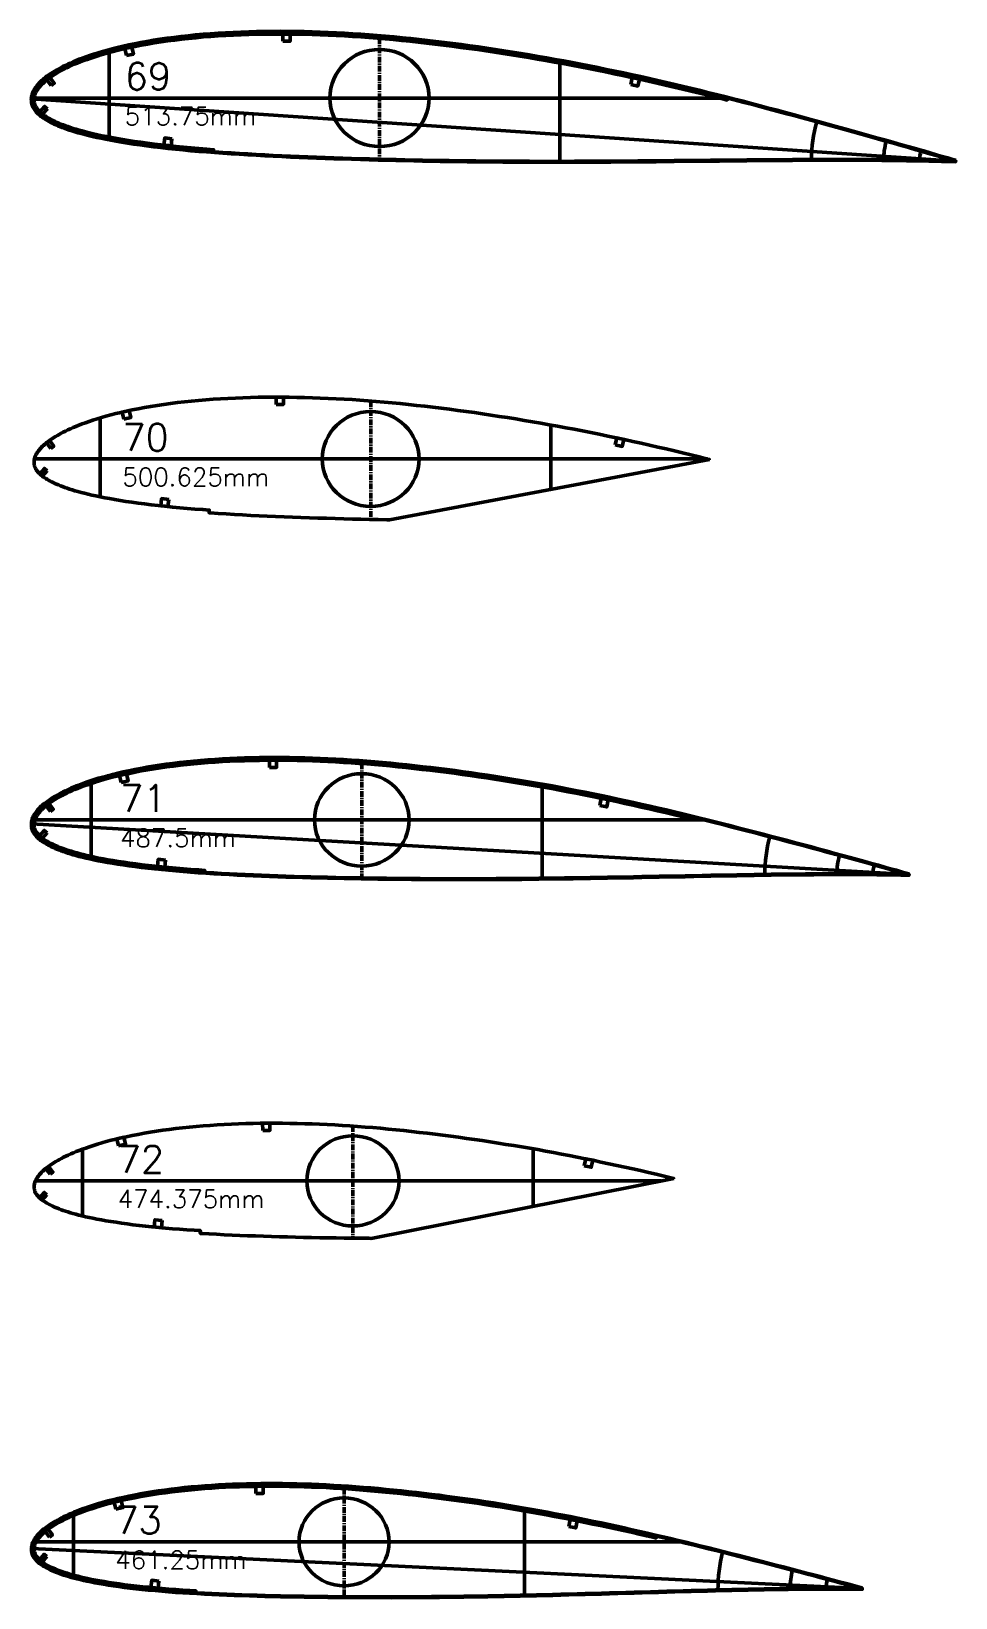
# Model space of a CAD drawing. Header units: metres. Extents: x -3 to 1074, y -15727 to -22.
# Drawn here: x 0 to 512, y -14731 to -13863 of the extents above; entities that cross this region are included whole.
import ezdxf
from ezdxf.enums import TextEntityAlignment as Align

# ---------------------------------------------------------------- set-up
doc = ezdxf.new("R2010")
doc.units = ezdxf.units.M
doc.linetypes.add('CENTER', pattern=[5.08, 3.175, -0.635, 0.635, -0.635])
for name, color, linetype, lineweight in [('FoilLayer', 7, 'Continuous', 50), ('StringerLayer', 7, 'Continuous', 50), ('SubLayer', 7, 'Continuous', 50), ('TextLayer', 7, 'Continuous', 50)]:
    doc.layers.add(name, color=color, linetype=linetype, lineweight=lineweight)
doc.styles.add('MSゴシック', font='romans')

msp = doc.modelspace()

# ---------------------------------------------------------------- linework, layer by layer
at = {"layer": 'FoilLayer'}
for points in [[(512.15, -13934.53), (510.41, -13934.03), (507.62, -13933.23), (504.6, -13932.35), (501.36, -13931.4), (497.89, -13930.41), (494.21, -13929.35), (490.34, -13928.23), (486.3, -13927.06), (482.12, -13925.87), (477.81, -13924.66), (473.4, -13923.43), (468.93, -13922.17), (464.4, -13920.89), (459.83, -13919.59), (455.23, -13918.3), (450.59, -13917.02), (445.93, -13915.75), (441.26, -13914.46), (436.59, -13913.16), (431.9, -13911.86), (427.21, -13910.58), (422.5, -13909.31), (417.79, -13908.07), (413.08, -13906.82), (408.37, -13905.55), (403.66, -13904.28), (398.95, -13903.02), (394.23, -13901.79), (389.5, -13900.6), (384.76, -13899.43), (380.03, -13898.25), (375.31, -13897.06), (370.58, -13895.87), (365.85, -13894.71), (361.11, -13893.57), (356.37, -13892.47), (351.62, -13891.39), (346.88, -13890.3), (342.14, -13889.21), (337.4, -13888.13), (332.65, -13887.09), (327.9, -13886.08), (323.15, -13885.09), (318.4, -13884.11), (313.66, -13883.13), (308.91, -13882.17), (304.16, -13881.24), (299.41, -13880.35), (294.66, -13879.48), (289.91, -13878.63), (285.16, -13877.78), (280.42, -13876.94), (275.68, -13876.13), (270.94, -13875.35), (266.2, -13874.59), (261.46, -13873.86), (256.73, -13873.13), (252.01, -13872.42), (247.28, -13871.73), (242.57, -13871.07), (237.85, -13870.44), (233.15, -13869.83), (228.45, -13869.24), (223.76, -13868.66), (219.08, -13868.11), (214.41, -13867.58), (209.77, -13867.09), (205.15, -13866.62), (200.54, -13866.18), (195.96, -13865.76), (191.39, -13865.37), (186.84, -13865.01), (182.29, -13864.69), (177.76, -13864.39), (173.24, -13864.12), (168.73, -13863.88), (164.23, -13863.66), (159.75, -13863.48), (155.27, -13863.33), (150.82, -13863.21), (146.38, -13863.13), (141.95, -13863.07), (137.54, -13863.05), (133.15, -13863.06), (128.78, -13863.1), (124.43, -13863.18), (120.1, -13863.29), (115.8, -13863.43), (111.53, -13863.62), (107.29, -13863.84), (103.07, -13864.09), (98.9, -13864.37), (94.76, -13864.7), (90.67, -13865.08), (86.63, -13865.49), (82.64, -13865.93), (78.71, -13866.38), (74.85, -13866.88), (71.06, -13867.43), (67.36, -13868.03), (63.75, -13868.66), (60.25, -13869.31), (56.84, -13869.96), (53.55, -13870.62), (50.39, -13871.31), (47.36, -13872.02), (44.46, -13872.76), (41.71, -13873.51), (39.09, -13874.26), (36.61, -13875), (34.26, -13875.73), (32.05, -13876.45), (29.95, -13877.16), (27.98, -13877.86), (26.13, -13878.56), (24.39, -13879.25), (22.76, -13879.94), (21.21, -13880.62), (19.76, -13881.29), (18.4, -13881.95), (17.11, -13882.6), (15.89, -13883.23), (14.74, -13883.85), (13.64, -13884.47), (12.61, -13885.06), (11.63, -13885.66), (10.71, -13886.25), (9.83, -13886.83), (9, -13887.41), (8.21, -13887.98), (7.47, -13888.55), (6.76, -13889.12), (6.09, -13889.69), (5.46, -13890.25), (4.86, -13890.82), (4.3, -13891.38), (3.76, -13891.94), (3.26, -13892.51), (2.8, -13893.07), (2.36, -13893.62), (1.96, -13894.18), (1.58, -13894.74), (1.22, -13895.3), (0.89, -13895.86), (0.59, -13896.42), (0.33, -13896.99), (0.12, -13897.56), (-0.05, -13898.13), (-0.18, -13898.7), (-0.3, -13899.27), (-0.4, -13899.81), (-0.46, -13900.37), (-0.44, -13900.92), (-0.42, -13901.48), (-0.39, -13902.05), (-0.32, -13902.63), (-0.22, -13903.21), (-0.06, -13903.8), (0.14, -13904.38), (0.4, -13904.96), (0.7, -13905.51), (1.04, -13906.06), (1.42, -13906.6), (1.82, -13907.13), (2.26, -13907.66), (2.74, -13908.19), (3.25, -13908.7), (3.79, -13909.21), (4.37, -13909.7), (4.98, -13910.19), (5.63, -13910.67), (6.31, -13911.15), (7.03, -13911.62), (7.79, -13912.09), (8.59, -13912.55), (9.42, -13913.02), (10.3, -13913.49), (11.23, -13913.96), (12.2, -13914.42), (13.23, -13914.89), (14.31, -13915.35), (15.45, -13915.82), (16.66, -13916.3), (17.93, -13916.78), (19.28, -13917.27), (20.7, -13917.75), (22.22, -13918.24), (23.83, -13918.73), (25.54, -13919.22), (27.35, -13919.72), (29.28, -13920.24), (31.34, -13920.76), (33.52, -13921.29), (35.85, -13921.82), (38.33, -13922.34), (40.96, -13922.87), (43.74, -13923.38), (46.69, -13923.89), (49.78, -13924.43), (53.03, -13924.97), (56.44, -13925.5), (59.99, -13926.02), (63.67, -13926.51), (67.48, -13926.98), (71.41, -13927.43), (75.44, -13927.89), (79.56, -13928.35), (83.77, -13928.78), (88.05, -13929.18), (92.4, -13929.56), (96.82, -13929.9), (101.28, -13930.24), (105.8, -13930.58), (110.36, -13930.9), (114.95, -13931.2), (119.59, -13931.47), (124.26, -13931.73), (128.95, -13931.98), (133.68, -13932.23), (138.43, -13932.48), (143.2, -13932.71), (148, -13932.91), (152.81, -13933.11), (157.65, -13933.28), (162.5, -13933.46), (167.37, -13933.63), (172.25, -13933.79), (177.15, -13933.95), (182.06, -13934.1), (186.98, -13934.23), (191.91, -13934.37), (196.84, -13934.49), (201.77, -13934.6), (206.7, -13934.71), (211.62, -13934.81), (216.53, -13934.91), (221.44, -13935.01), (226.35, -13935.09), (231.28, -13935.15), (236.21, -13935.21), (241.15, -13935.27), (246.09, -13935.33), (251.03, -13935.39), (255.99, -13935.44), (260.95, -13935.47), (265.91, -13935.48), (270.88, -13935.49), (275.86, -13935.52), (280.84, -13935.55), (285.83, -13935.58), (290.82, -13935.57), (295.82, -13935.54), (300.82, -13935.51), (305.83, -13935.5), (310.84, -13935.5), (315.85, -13935.5), (320.87, -13935.47), (325.89, -13935.41), (330.91, -13935.35), (335.94, -13935.31), (340.97, -13935.29), (346, -13935.27), (351.03, -13935.23), (356.06, -13935.15), (361.1, -13935.08), (366.14, -13935.03), (371.18, -13934.99), (376.22, -13934.96), (381.26, -13934.93), (386.3, -13934.88), (391.34, -13934.81), (396.38, -13934.75), (401.42, -13934.71), (406.46, -13934.67), (411.5, -13934.65), (416.54, -13934.62), (421.57, -13934.56), (426.6, -13934.52), (431.62, -13934.49), (436.64, -13934.47), (441.64, -13934.47), (446.63, -13934.48), (451.6, -13934.47), (456.54, -13934.48), (461.45, -13934.5), (466.31, -13934.52), (471.1, -13934.55), (475.81, -13934.61), (480.41, -13934.67), (484.88, -13934.72), (489.18, -13934.78), (493.3, -13934.85), (497.19, -13934.93), (500.84, -13935.01), (504.25, -13935.09), (507.4, -13935.17), (510.3, -13935.26), (512.1, -13935.31)], [(512.03, -13934.96), (510.29, -13934.46), (507.49, -13933.66), (504.48, -13932.78), (501.23, -13931.83), (497.76, -13930.84), (494.08, -13929.78), (490.21, -13928.66), (486.18, -13927.49), (481.99, -13926.3), (477.69, -13925.09), (473.28, -13923.87), (468.81, -13922.61), (464.28, -13921.32), (459.71, -13920.03), (455.11, -13918.73), (450.47, -13917.46), (445.81, -13916.19), (441.14, -13914.9), (436.46, -13913.6), (431.78, -13912.3), (427.09, -13911.01), (422.39, -13909.75), (417.68, -13908.51), (412.96, -13907.26), (408.25, -13905.98), (403.55, -13904.71), (398.84, -13903.45), (394.12, -13902.23), (389.39, -13901.04), (385.66, -13900.12), (385.41, -13901.14), (384.4, -13900.89), (379.67, -13899.7), (374.94, -13898.51), (370.22, -13897.33), (365.5, -13896.17), (360.77, -13895.03), (356.03, -13893.93), (351.29, -13892.85), (346.54, -13891.76), (341.81, -13890.67), (337.08, -13889.6), (332.34, -13888.56), (327.6, -13887.55), (322.85, -13886.56), (318.1, -13885.58), (313.36, -13884.6), (308.62, -13883.64), (303.88, -13882.72), (299.14, -13881.82), (294.39, -13880.96), (289.65, -13880.1), (284.9, -13879.25), (280.17, -13878.42), (275.44, -13877.61), (270.7, -13876.83), (265.97, -13876.08), (261.24, -13875.34), (256.51, -13874.61), (251.79, -13873.9), (247.08, -13873.21), (242.37, -13872.56), (237.66, -13871.93), (232.96, -13871.32), (228.27, -13870.73), (223.58, -13870.15), (218.91, -13869.6), (214.25, -13869.07), (209.62, -13868.58), (205, -13868.11), (200.41, -13867.67), (195.83, -13867.26), (191.27, -13866.87), (186.73, -13866.51), (182.19, -13866.19), (177.67, -13865.89), (173.15, -13865.62), (168.65, -13865.38), (164.17, -13865.16), (159.69, -13864.98), (155.24, -13864.83), (150.79, -13864.71), (146.36, -13864.63), (141.94, -13864.57), (137.55, -13864.55), (133.16, -13864.56), (128.81, -13864.6), (124.47, -13864.68), (120.16, -13864.78), (115.87, -13864.93), (111.61, -13865.12), (107.37, -13865.34), (103.17, -13865.58), (99.02, -13865.86), (94.9, -13866.19), (90.82, -13866.57), (86.79, -13866.99), (82.81, -13867.42), (78.9, -13867.87), (75.06, -13868.36), (71.3, -13868.91), (67.62, -13869.5), (64.03, -13870.13), (60.53, -13870.78), (57.14, -13871.43), (53.87, -13872.09), (50.73, -13872.77), (47.73, -13873.47), (44.86, -13874.2), (42.12, -13874.95), (39.52, -13875.69), (37.06, -13876.43), (34.73, -13877.16), (32.53, -13877.88), (30.46, -13878.58), (28.51, -13879.26), (26.69, -13879.95), (24.97, -13880.63), (23.36, -13881.31), (21.84, -13881.98), (20.42, -13882.64), (19.07, -13883.29), (17.8, -13883.93), (16.6, -13884.55), (15.47, -13885.16), (14.4, -13885.76), (13.39, -13886.35), (12.44, -13886.93), (11.54, -13887.5), (10.68, -13888.07), (9.88, -13888.62), (9.12, -13889.18), (8.41, -13889.72), (7.73, -13890.27), (7.09, -13890.81), (6.49, -13891.34), (5.92, -13891.88), (5.38, -13892.41), (4.89, -13892.94), (4.42, -13893.47), (3.98, -13893.99), (3.58, -13894.51), (3.2, -13895.03), (2.84, -13895.55), (2.51, -13896.06), (2.21, -13896.57), (1.95, -13897.04), (1.74, -13897.5), (1.56, -13897.98), (1.41, -13898.48), (1.29, -13899), (1.17, -13899.54), (1.09, -13899.97), (1.03, -13900.47), (1.06, -13900.87), (1.07, -13901.38), (1.1, -13901.88), (1.15, -13902.36), (1.24, -13902.83), (1.35, -13903.3), (1.52, -13903.77), (1.72, -13904.24), (1.98, -13904.72), (2.27, -13905.2), (2.61, -13905.69), (2.98, -13906.18), (3.37, -13906.66), (3.8, -13907.13), (4.27, -13907.6), (4.77, -13908.07), (5.3, -13908.53), (5.87, -13908.99), (6.49, -13909.44), (7.14, -13909.89), (7.82, -13910.34), (8.55, -13910.79), (9.32, -13911.25), (10.13, -13911.7), (10.98, -13912.15), (11.87, -13912.6), (12.82, -13913.06), (13.82, -13913.51), (14.88, -13913.97), (16, -13914.43), (17.19, -13914.9), (18.44, -13915.37), (19.76, -13915.85), (21.16, -13916.33), (22.65, -13916.81), (24.24, -13917.29), (25.93, -13917.77), (27.74, -13918.27), (29.65, -13918.79), (31.69, -13919.3), (33.86, -13919.82), (36.17, -13920.35), (38.62, -13920.87), (41.23, -13921.39), (44, -13921.9), (46.94, -13922.41), (50.03, -13922.95), (53.27, -13923.49), (56.65, -13924.02), (60.18, -13924.53), (63.85, -13925.02), (67.65, -13925.49), (71.58, -13925.94), (75.6, -13926.4), (79.71, -13926.86), (83.91, -13927.29), (88.18, -13927.69), (92.52, -13928.06), (96.93, -13928.41), (100.62, -13928.68), (100.55, -13929.73), (101.32, -13929.79), (105.83, -13930.13), (110.39, -13930.45), (114.98, -13930.75), (119.61, -13931.02), (124.28, -13931.28), (128.98, -13931.53), (133.7, -13931.78), (138.45, -13932.03), (143.22, -13932.26), (148.01, -13932.46), (152.83, -13932.66), (157.66, -13932.84), (162.52, -13933.01), (167.39, -13933.18), (172.27, -13933.34), (177.17, -13933.5), (182.07, -13933.65), (186.99, -13933.78), (191.92, -13933.92), (196.85, -13934.04), (201.78, -13934.15), (206.71, -13934.26), (211.63, -13934.36), (216.54, -13934.46), (221.45, -13934.56), (226.36, -13934.64), (231.28, -13934.7), (236.21, -13934.76), (241.15, -13934.82), (246.09, -13934.88), (251.04, -13934.94), (255.99, -13934.99), (260.95, -13935.02), (265.91, -13935.03), (270.89, -13935.04), (275.86, -13935.07), (280.85, -13935.1), (285.83, -13935.13), (290.82, -13935.12), (295.82, -13935.09), (300.82, -13935.06), (305.83, -13935.05), (310.84, -13935.05), (315.85, -13935.05), (320.86, -13935.02), (325.88, -13934.96), (330.91, -13934.9), (335.94, -13934.86), (340.96, -13934.84), (345.99, -13934.82), (351.02, -13934.78), (356.06, -13934.7), (361.1, -13934.63), (366.13, -13934.58), (371.17, -13934.54), (376.21, -13934.51), (381.25, -13934.48), (386.29, -13934.43), (391.33, -13934.36), (396.38, -13934.3), (401.42, -13934.26), (406.46, -13934.22), (411.5, -13934.2), (416.53, -13934.17), (421.57, -13934.11), (426.6, -13934.07), (431.62, -13934.04), (436.64, -13934.02), (441.64, -13934.02), (446.63, -13934.03), (451.6, -13934.02), (456.54, -13934.03), (461.45, -13934.05), (466.31, -13934.07), (471.1, -13934.1), (475.81, -13934.16), (480.42, -13934.22), (484.89, -13934.27), (489.19, -13934.33), (493.31, -13934.4), (497.2, -13934.48), (500.85, -13934.56), (504.26, -13934.64), (507.41, -13934.72), (510.31, -13934.81), (512.11, -13934.86)], [(375.56, -14100.25), (375.56, -14100.25), (374.57, -14100.02), (369.96, -14098.88), (365.35, -14097.75), (360.74, -14096.62), (356.13, -14095.5), (351.52, -14094.42), (346.9, -14093.37), (342.27, -14092.33), (337.64, -14091.29), (333.02, -14090.26), (328.41, -14089.24), (323.79, -14088.24), (319.16, -14087.28), (314.53, -14086.34), (309.9, -14085.4), (305.27, -14084.48), (300.65, -14083.56), (296.03, -14082.68), (291.41, -14081.83), (286.78, -14081.01), (282.15, -14080.2), (277.52, -14079.39), (272.9, -14078.6), (268.29, -14077.84), (263.67, -14077.1), (259.06, -14076.39), (254.44, -14075.69), (249.83, -14075.01), (245.23, -14074.34), (240.63, -14073.69), (236.04, -14073.07), (231.45, -14072.47), (226.87, -14071.9), (222.29, -14071.35), (217.73, -14070.81), (213.17, -14070.29), (208.63, -14069.8), (204.11, -14069.34), (199.61, -14068.91), (195.14, -14068.5), (190.68, -14068.12), (186.23, -14067.76), (181.8, -14067.43), (177.38, -14067.14), (172.97, -14066.87), (168.57, -14066.63), (164.18, -14066.41), (159.81, -14066.22), (155.45, -14066.06), (151.11, -14065.94), (146.77, -14065.85), (142.45, -14065.78), (138.15, -14065.75), (133.87, -14065.75), (129.6, -14065.78), (125.35, -14065.84), (121.13, -14065.94), (116.92, -14066.06), (112.75, -14066.22), (108.6, -14066.43), (104.47, -14066.66), (100.38, -14066.91), (96.33, -14067.21), (92.32, -14067.55), (88.35, -14067.93), (84.43, -14068.36), (80.55, -14068.8), (76.74, -14069.25), (73, -14069.75), (69.34, -14070.3), (65.76, -14070.9), (62.26, -14071.53), (58.86, -14072.18), (55.56, -14072.83), (52.38, -14073.48), (49.32, -14074.16), (46.4, -14074.86), (43.6, -14075.58), (40.94, -14076.32), (38.41, -14077.06), (36.01, -14077.79), (33.75, -14078.51), (31.61, -14079.22), (29.59, -14079.91), (27.7, -14080.59), (25.93, -14081.26), (24.26, -14081.94), (22.69, -14082.61), (21.22, -14083.26), (19.83, -14083.91), (18.53, -14084.55), (17.29, -14085.18), (16.13, -14085.79), (15.03, -14086.39), (13.98, -14086.98), (13.01, -14087.56), (12.08, -14088.13), (11.21, -14088.68), (10.38, -14089.24), (9.6, -14089.79), (8.86, -14090.33), (8.17, -14090.86), (7.51, -14091.4), (6.89, -14091.93), (6.31, -14092.45), (5.76, -14092.98), (5.24, -14093.5), (4.76, -14094.01), (4.31, -14094.53), (3.88, -14095.04), (3.49, -14095.54), (3.12, -14096.05), (2.78, -14096.56), (2.46, -14097.06), (2.18, -14097.55), (1.93, -14098.02), (1.72, -14098.46), (1.55, -14098.93), (1.41, -14099.42), (1.29, -14099.92), (1.18, -14100.45), (1.1, -14100.86), (1.05, -14101.35), (1.07, -14101.73), (1.09, -14102.23), (1.12, -14102.71), (1.18, -14103.18), (1.26, -14103.63), (1.37, -14104.09), (1.53, -14104.55), (1.73, -14105), (1.98, -14105.46), (2.27, -14105.93), (2.6, -14106.4), (2.96, -14106.87), (3.35, -14107.33), (3.77, -14107.79), (4.22, -14108.25), (4.71, -14108.7), (5.23, -14109.15), (5.79, -14109.59), (6.39, -14110.03), (7.02, -14110.47), (7.69, -14110.9), (8.4, -14111.34), (9.15, -14111.77), (9.94, -14112.21), (10.77, -14112.65), (11.65, -14113.08), (12.57, -14113.52), (13.55, -14113.96), (14.58, -14114.4), (15.68, -14114.84), (16.83, -14115.29), (18.05, -14115.75), (19.34, -14116.2), (20.71, -14116.66), (22.16, -14117.13), (23.71, -14117.59), (25.37, -14118.05), (27.13, -14118.53), (28.99, -14119.02), (30.98, -14119.52), (33.09, -14120.01), (35.35, -14120.51), (37.74, -14121.01), (40.28, -14121.51), (42.98, -14121.99), (45.85, -14122.48), (48.87, -14122.98), (52.02, -14123.5), (55.32, -14124), (58.77, -14124.48), (62.34, -14124.94), (66.05, -14125.38), (69.88, -14125.8), (73.8, -14126.23), (77.81, -14126.66), (81.89, -14127.06), (86.06, -14127.43), (90.29, -14127.77), (94.59, -14128.08), (98.19, -14128.34), (98.08, -14129.83), (98.84, -14129.89), (103.24, -14130.2), (107.68, -14130.49), (112.16, -14130.76), (116.68, -14131.01), (121.23, -14131.23), (125.81, -14131.46), (130.41, -14131.68), (135.04, -14131.9), (139.69, -14132.1), (144.37, -14132.28), (149.06, -14132.44), (153.78, -14132.6), (158.51, -14132.74), (163.25, -14132.89), (168.01, -14133.02), (172.78, -14133.15), (177.57, -14133.27), (182.36, -14133.39), (187.17, -14133.49), (191.97, -14133.59), (196.78, -14133.67), (198.16, -14133.7), (375.56, -14100.25)], [(486.28, -14329.88), (484.62, -14329.43), (481.97, -14328.69), (479.1, -14327.88), (476.01, -14327.02), (472.71, -14326.1), (469.21, -14325.14), (465.53, -14324.11), (461.68, -14323.03), (457.7, -14321.94), (453.6, -14320.83), (449.41, -14319.71), (445.16, -14318.55), (440.85, -14317.37), (436.5, -14316.19), (432.12, -14315), (427.71, -14313.83), (423.27, -14312.67), (418.83, -14311.48), (414.39, -14310.29), (409.93, -14309.1), (405.46, -14307.92), (400.99, -14306.77), (396.51, -14305.63), (392.02, -14304.49), (387.55, -14303.32), (383.07, -14302.16), (378.58, -14301.01), (374.09, -14299.89), (369.6, -14298.8), (365.09, -14297.73), (360.59, -14296.65), (356.1, -14295.56), (351.6, -14294.48), (347.1, -14293.42), (342.59, -14292.38), (338.08, -14291.38), (333.57, -14290.4), (329.06, -14289.4), (324.55, -14288.41), (320.05, -14287.44), (315.53, -14286.49), (311.02, -14285.58), (306.5, -14284.68), (301.99, -14283.79), (297.47, -14282.91), (292.96, -14282.04), (288.45, -14281.2), (283.93, -14280.39), (279.41, -14279.61), (274.9, -14278.84), (270.39, -14278.08), (265.88, -14277.33), (261.38, -14276.6), (256.87, -14275.9), (252.37, -14275.23), (247.87, -14274.57), (243.37, -14273.93), (238.88, -14273.3), (234.39, -14272.68), (229.91, -14272.1), (225.43, -14271.54), (220.96, -14271.01), (216.5, -14270.49), (212.04, -14269.98), (207.59, -14269.5), (203.16, -14269.04), (198.75, -14268.62), (194.36, -14268.21), (189.99, -14267.84), (185.64, -14267.48), (181.3, -14267.15), (176.97, -14266.85), (172.66, -14266.59), (168.36, -14266.35), (164.06, -14266.13), (159.78, -14265.94), (155.51, -14265.78), (151.26, -14265.64), (147.01, -14265.54), (142.78, -14265.47), (138.57, -14265.43), (134.37, -14265.42), (130.18, -14265.44), (126.02, -14265.49), (121.87, -14265.56), (117.74, -14265.68), (113.64, -14265.82), (109.56, -14265.99), (105.51, -14266.21), (101.48, -14266.46), (97.49, -14266.73), (93.53, -14267.04), (89.61, -14267.39), (85.73, -14267.78), (81.9, -14268.21), (78.11, -14268.66), (74.39, -14269.12), (70.73, -14269.63), (67.14, -14270.19), (63.64, -14270.79), (60.22, -14271.42), (56.9, -14272.07), (53.67, -14272.72), (50.56, -14273.38), (47.56, -14274.06), (44.69, -14274.76), (41.95, -14275.48), (39.35, -14276.22), (36.87, -14276.95), (34.52, -14277.68), (32.3, -14278.4), (30.2, -14279.11), (28.23, -14279.79), (26.36, -14280.47), (24.61, -14281.15), (22.97, -14281.83), (21.42, -14282.49), (19.96, -14283.15), (18.59, -14283.8), (17.3, -14284.44), (16.08, -14285.07), (14.93, -14285.68), (13.85, -14286.28), (12.81, -14286.87), (11.84, -14287.45), (10.92, -14288.02), (10.04, -14288.59), (9.22, -14289.15), (8.43, -14289.71), (7.69, -14290.26), (6.99, -14290.8), (6.32, -14291.35), (5.69, -14291.9), (5.1, -14292.44), (4.54, -14292.98), (4.01, -14293.52), (3.51, -14294.06), (3.04, -14294.59), (2.6, -14295.13), (2.19, -14295.66), (1.81, -14296.2), (1.46, -14296.73), (1.12, -14297.26), (0.81, -14297.8), (0.53, -14298.33), (0.29, -14298.87), (0.1, -14299.42), (-0.05, -14299.96), (-0.18, -14300.5), (-0.29, -14301.05), (-0.37, -14301.56), (-0.43, -14302.09), (-0.4, -14302.61), (-0.38, -14303.14), (-0.34, -14303.68), (-0.27, -14304.23), (-0.17, -14304.78), (-0.02, -14305.34), (0.18, -14305.89), (0.43, -14306.44), (0.72, -14306.96), (1.05, -14307.48), (1.41, -14307.98), (1.8, -14308.49), (2.22, -14308.99), (2.68, -14309.48), (3.17, -14309.96), (3.69, -14310.44), (4.24, -14310.9), (4.83, -14311.36), (5.45, -14311.81), (6.1, -14312.26), (6.79, -14312.7), (7.51, -14313.13), (8.27, -14313.57), (9.07, -14314.01), (9.91, -14314.44), (10.79, -14314.88), (11.72, -14315.31), (12.69, -14315.74), (13.73, -14316.18), (14.81, -14316.61), (15.96, -14317.05), (17.17, -14317.5), (18.45, -14317.94), (19.81, -14318.39), (21.25, -14318.84), (22.78, -14319.29), (24.41, -14319.74), (26.14, -14320.2), (27.98, -14320.68), (29.93, -14321.15), (32.01, -14321.63), (34.22, -14322.11), (36.58, -14322.59), (39.08, -14323.06), (41.72, -14323.53), (44.52, -14323.99), (47.47, -14324.46), (50.56, -14324.95), (53.79, -14325.43), (57.16, -14325.88), (60.66, -14326.31), (64.28, -14326.73), (68.01, -14327.12), (71.84, -14327.52), (75.75, -14327.92), (79.75, -14328.29), (83.82, -14328.63), (87.95, -14328.95), (92.14, -14329.24), (96.39, -14329.51), (100.67, -14329.8), (105, -14330.06), (109.36, -14330.31), (113.77, -14330.52), (118.2, -14330.72), (122.66, -14330.92), (127.14, -14331.12), (131.65, -14331.31), (136.18, -14331.48), (140.73, -14331.63), (145.3, -14331.77), (149.89, -14331.9), (154.5, -14332.02), (159.12, -14332.14), (163.76, -14332.25), (168.41, -14332.35), (173.07, -14332.45), (177.74, -14332.53), (182.41, -14332.61), (187.09, -14332.69), (191.78, -14332.75), (196.45, -14332.81), (201.12, -14332.86), (205.78, -14332.91), (210.44, -14332.96), (215.1, -14332.99), (219.78, -14333.01), (224.46, -14333.02), (229.14, -14333.03), (233.83, -14333.04), (238.52, -14333.06), (243.22, -14333.06), (247.93, -14333.04), (252.64, -14333), (257.36, -14332.97), (262.08, -14332.95), (266.81, -14332.94), (271.54, -14332.92), (276.28, -14332.87), (281.02, -14332.79), (285.77, -14332.72), (290.52, -14332.66), (295.27, -14332.62), (300.03, -14332.57), (304.79, -14332.5), (309.55, -14332.4), (314.32, -14332.3), (319.08, -14332.22), (323.86, -14332.15), (328.63, -14332.08), (333.4, -14332), (338.18, -14331.88), (342.96, -14331.77), (347.74, -14331.68), (352.52, -14331.59), (357.3, -14331.52), (362.08, -14331.45), (366.87, -14331.35), (371.65, -14331.24), (376.43, -14331.14), (381.21, -14331.05), (386, -14330.97), (390.78, -14330.91), (395.56, -14330.83), (400.33, -14330.73), (405.1, -14330.64), (409.87, -14330.57), (414.63, -14330.51), (419.37, -14330.47), (424.11, -14330.43), (428.82, -14330.38), (433.51, -14330.34), (438.17, -14330.31), (442.78, -14330.29), (447.33, -14330.28), (451.8, -14330.29), (456.16, -14330.3), (460.4, -14330.32), (464.49, -14330.33), (468.39, -14330.36), (472.09, -14330.41), (475.55, -14330.45), (478.78, -14330.49), (481.77, -14330.54), (484.53, -14330.59), (486.24, -14330.63)], [(486.16, -14330.32), (484.5, -14329.86), (481.85, -14329.12), (478.98, -14328.32), (475.89, -14327.45), (472.59, -14326.54), (469.09, -14325.57), (465.4, -14324.54), (461.56, -14323.47), (457.58, -14322.37), (453.49, -14321.26), (449.3, -14320.14), (445.04, -14318.99), (440.73, -14317.81), (436.38, -14316.62), (432, -14315.43), (427.59, -14314.26), (423.16, -14313.1), (418.72, -14311.92), (414.27, -14310.73), (409.81, -14309.54), (405.35, -14308.36), (400.88, -14307.2), (396.4, -14306.07), (391.91, -14304.92), (387.43, -14303.76), (382.95, -14302.59), (378.47, -14301.44), (373.99, -14300.32), (369.49, -14299.24), (365.95, -14298.4), (365.7, -14299.42), (364.74, -14299.19), (360.24, -14298.11), (355.75, -14297.02), (351.25, -14295.94), (346.76, -14294.88), (342.27, -14293.85), (337.76, -14292.85), (333.25, -14291.86), (328.74, -14290.87), (324.24, -14289.88), (319.74, -14288.91), (315.24, -14287.96), (310.73, -14287.05), (306.21, -14286.15), (301.7, -14285.26), (297.19, -14284.38), (292.69, -14283.51), (288.18, -14282.67), (283.67, -14281.87), (279.16, -14281.09), (274.65, -14280.32), (270.14, -14279.56), (265.64, -14278.81), (261.15, -14278.08), (256.65, -14277.39), (252.15, -14276.71), (247.65, -14276.06), (243.16, -14275.41), (238.68, -14274.78), (234.2, -14274.17), (229.72, -14273.59), (225.25, -14273.03), (220.79, -14272.5), (216.33, -14271.98), (211.88, -14271.47), (207.44, -14270.99), (203.02, -14270.54), (198.62, -14270.11), (194.23, -14269.71), (189.87, -14269.33), (185.53, -14268.98), (181.2, -14268.65), (176.88, -14268.35), (172.58, -14268.09), (168.28, -14267.85), (164, -14267.63), (159.72, -14267.44), (155.46, -14267.28), (151.22, -14267.14), (146.99, -14267.04), (142.77, -14266.97), (138.56, -14266.93), (134.37, -14266.92), (130.2, -14266.94), (126.04, -14266.99), (121.91, -14267.06), (117.79, -14267.18), (113.71, -14267.32), (109.64, -14267.49), (105.6, -14267.71), (101.58, -14267.96), (97.6, -14268.23), (93.66, -14268.53), (89.76, -14268.88), (85.89, -14269.27), (82.07, -14269.7), (78.3, -14270.15), (74.59, -14270.61), (70.96, -14271.12), (67.4, -14271.67), (63.91, -14272.27), (60.51, -14272.89), (57.19, -14273.54), (53.98, -14274.19), (50.89, -14274.84), (47.92, -14275.51), (45.08, -14276.21), (42.36, -14276.93), (39.77, -14277.66), (37.31, -14278.39), (34.98, -14279.11), (32.78, -14279.82), (30.7, -14280.52), (28.74, -14281.2), (26.9, -14281.87), (25.18, -14282.54), (23.56, -14283.2), (22.04, -14283.86), (20.6, -14284.51), (19.26, -14285.15), (17.99, -14285.77), (16.79, -14286.39), (15.66, -14286.99), (14.59, -14287.58), (13.58, -14288.16), (12.63, -14288.72), (11.73, -14289.28), (10.89, -14289.83), (10.08, -14290.38), (9.33, -14290.91), (8.61, -14291.44), (7.95, -14291.96), (7.3, -14292.49), (6.7, -14293.01), (6.14, -14293.52), (5.61, -14294.03), (5.11, -14294.54), (4.64, -14295.04), (4.2, -14295.54), (3.79, -14296.04), (3.41, -14296.54), (3.06, -14297.03), (2.73, -14297.52), (2.42, -14298.02), (2.14, -14298.49), (1.9, -14298.94), (1.71, -14299.37), (1.54, -14299.82), (1.41, -14300.3), (1.29, -14300.79), (1.19, -14301.3), (1.12, -14301.7), (1.07, -14302.18), (1.09, -14302.54), (1.12, -14303.03), (1.15, -14303.5), (1.2, -14303.95), (1.28, -14304.39), (1.39, -14304.83), (1.55, -14305.27), (1.74, -14305.71), (1.99, -14306.16), (2.28, -14306.61), (2.6, -14307.07), (2.95, -14307.52), (3.32, -14307.97), (3.73, -14308.41), (4.18, -14308.85), (4.66, -14309.29), (5.16, -14309.72), (5.71, -14310.15), (6.29, -14310.57), (6.91, -14310.99), (7.56, -14311.41), (8.26, -14311.83), (8.99, -14312.25), (9.76, -14312.68), (10.57, -14313.1), (11.42, -14313.52), (12.32, -14313.94), (13.28, -14314.36), (14.28, -14314.78), (15.35, -14315.21), (16.48, -14315.64), (17.67, -14316.08), (18.93, -14316.52), (20.26, -14316.96), (21.68, -14317.4), (23.18, -14317.85), (24.8, -14318.29), (26.51, -14318.75), (28.33, -14319.22), (30.27, -14319.69), (32.33, -14320.16), (34.52, -14320.64), (36.86, -14321.12), (39.33, -14321.59), (41.97, -14322.05), (44.76, -14322.51), (47.7, -14322.98), (50.77, -14323.47), (53.99, -14323.94), (57.34, -14324.39), (60.83, -14324.82), (64.44, -14325.23), (68.17, -14325.63), (71.99, -14326.03), (75.89, -14326.42), (79.88, -14326.8), (83.93, -14327.14), (88.05, -14327.45), (92.24, -14327.74), (95.75, -14327.97), (95.68, -14329.02), (96.41, -14329.06), (100.7, -14329.35), (105.02, -14329.62), (109.39, -14329.86), (113.79, -14330.07), (118.22, -14330.27), (122.68, -14330.47), (127.16, -14330.67), (131.67, -14330.86), (136.2, -14331.03), (140.75, -14331.18), (145.32, -14331.32), (149.91, -14331.45), (154.51, -14331.57), (159.13, -14331.69), (163.77, -14331.8), (168.42, -14331.9), (173.08, -14332), (177.74, -14332.08), (182.42, -14332.16), (187.1, -14332.24), (191.78, -14332.3), (196.46, -14332.36), (201.12, -14332.41), (205.78, -14332.46), (210.44, -14332.51), (215.11, -14332.54), (219.78, -14332.56), (224.46, -14332.57), (229.14, -14332.58), (233.83, -14332.59), (238.52, -14332.61), (243.22, -14332.61), (247.93, -14332.59), (252.64, -14332.55), (257.36, -14332.52), (262.08, -14332.5), (266.81, -14332.49), (271.54, -14332.47), (276.27, -14332.42), (281.01, -14332.34), (285.76, -14332.27), (290.51, -14332.21), (295.27, -14332.17), (300.02, -14332.12), (304.78, -14332.05), (309.54, -14331.95), (314.31, -14331.85), (319.08, -14331.77), (323.85, -14331.7), (328.62, -14331.63), (333.39, -14331.55), (338.17, -14331.43), (342.95, -14331.32), (347.73, -14331.23), (352.51, -14331.14), (357.29, -14331.07), (362.07, -14331), (366.86, -14330.9), (371.64, -14330.79), (376.42, -14330.69), (381.21, -14330.6), (385.99, -14330.52), (390.77, -14330.46), (395.55, -14330.38), (400.32, -14330.28), (405.1, -14330.19), (409.86, -14330.12), (414.62, -14330.06), (419.37, -14330.02), (424.1, -14329.98), (428.82, -14329.93), (433.51, -14329.89), (438.17, -14329.86), (442.78, -14329.84), (447.33, -14329.83), (451.8, -14329.84), (456.17, -14329.85), (460.41, -14329.87), (464.49, -14329.88), (468.4, -14329.91), (472.09, -14329.96), (475.56, -14330), (478.79, -14330.04), (481.78, -14330.09), (484.54, -14330.14), (486.25, -14330.18)], [(355.84, -14498.63), (355.84, -14498.63), (354.91, -14498.41), (350.52, -14497.38), (346.14, -14496.34), (341.77, -14495.31), (337.39, -14494.3), (333.02, -14493.32), (328.63, -14492.36), (324.23, -14491.42), (319.84, -14490.48), (315.45, -14489.54), (311.07, -14488.61), (306.68, -14487.71), (302.29, -14486.85), (297.89, -14485.99), (293.5, -14485.15), (289.11, -14484.31), (284.72, -14483.49), (280.34, -14482.69), (275.95, -14481.93), (271.55, -14481.19), (267.16, -14480.47), (262.77, -14479.75), (258.39, -14479.04), (254.01, -14478.35), (249.63, -14477.69), (245.25, -14477.06), (240.87, -14476.44), (236.49, -14475.84), (232.13, -14475.24), (227.77, -14474.67), (223.41, -14474.12), (219.06, -14473.6), (214.71, -14473.1), (210.37, -14472.62), (206.04, -14472.15), (201.72, -14471.7), (197.41, -14471.28), (193.13, -14470.88), (188.86, -14470.51), (184.61, -14470.16), (180.39, -14469.84), (176.17, -14469.54), (171.97, -14469.27), (167.78, -14469.03), (163.6, -14468.82), (159.43, -14468.63), (155.27, -14468.46), (151.13, -14468.32), (147, -14468.21), (142.88, -14468.13), (138.77, -14468.08), (134.68, -14468.06), (130.6, -14468.07), (126.54, -14468.11), (122.5, -14468.18), (118.48, -14468.27), (114.47, -14468.4), (110.5, -14468.55), (106.54, -14468.75), (102.61, -14468.98), (98.7, -14469.23), (94.83, -14469.51), (91, -14469.83), (87.2, -14470.19), (83.45, -14470.59), (79.73, -14471.02), (76.06, -14471.48), (72.46, -14471.94), (68.92, -14472.45), (65.46, -14473), (62.07, -14473.6), (58.76, -14474.23), (55.54, -14474.87), (52.42, -14475.52), (49.42, -14476.16), (46.53, -14476.83), (43.76, -14477.53), (41.13, -14478.24), (38.61, -14478.96), (36.22, -14479.68), (33.96, -14480.39), (31.82, -14481.1), (29.8, -14481.79), (27.89, -14482.46), (26.11, -14483.12), (24.44, -14483.77), (22.87, -14484.43), (21.39, -14485.08), (20, -14485.71), (18.69, -14486.34), (17.46, -14486.95), (16.3, -14487.56), (15.2, -14488.15), (14.16, -14488.73), (13.18, -14489.3), (12.26, -14489.85), (11.39, -14490.39), (10.57, -14490.93), (9.79, -14491.47), (9.06, -14491.99), (8.37, -14492.51), (7.72, -14493.01), (7.1, -14493.53), (6.52, -14494.04), (5.97, -14494.54), (5.46, -14495.04), (4.97, -14495.53), (4.52, -14496.02), (4.1, -14496.51), (3.71, -14497), (3.34, -14497.48), (3, -14497.96), (2.68, -14498.44), (2.38, -14498.92), (2.12, -14499.39), (1.89, -14499.82), (1.7, -14500.24), (1.54, -14500.68), (1.41, -14501.14), (1.3, -14501.62), (1.21, -14502.11), (1.14, -14502.5), (1.09, -14502.96), (1.12, -14503.31), (1.14, -14503.79), (1.17, -14504.24), (1.23, -14504.67), (1.31, -14505.1), (1.42, -14505.52), (1.57, -14505.95), (1.76, -14506.37), (2, -14506.8), (2.28, -14507.24), (2.6, -14507.68), (2.94, -14508.12), (3.3, -14508.55), (3.7, -14508.98), (4.14, -14509.41), (4.6, -14509.83), (5.09, -14510.25), (5.63, -14510.66), (6.19, -14511.07), (6.8, -14511.48), (7.44, -14511.88), (8.11, -14512.29), (8.83, -14512.69), (9.58, -14513.1), (10.36, -14513.5), (11.19, -14513.91), (12.07, -14514.31), (13, -14514.72), (13.99, -14515.13), (15.02, -14515.54), (16.12, -14515.95), (17.28, -14516.37), (18.51, -14516.79), (19.81, -14517.22), (21.19, -14517.64), (22.65, -14518.06), (24.23, -14518.49), (25.9, -14518.93), (27.67, -14519.38), (29.55, -14519.83), (31.56, -14520.28), (33.7, -14520.73), (35.97, -14521.18), (38.38, -14521.63), (40.95, -14522.06), (43.67, -14522.5), (46.53, -14522.95), (49.52, -14523.4), (52.65, -14523.85), (55.92, -14524.27), (59.31, -14524.68), (62.83, -14525.06), (66.46, -14525.42), (70.18, -14525.8), (73.98, -14526.17), (77.85, -14526.51), (81.8, -14526.82), (85.81, -14527.11), (89.89, -14527.37), (93.3, -14527.58), (93.21, -14529.07), (93.93, -14529.12), (98.1, -14529.37), (102.31, -14529.61), (106.56, -14529.83), (110.84, -14530.02), (115.16, -14530.19), (119.5, -14530.36), (123.86, -14530.53), (128.25, -14530.7), (132.66, -14530.85), (137.09, -14530.97), (141.54, -14531.09), (146.01, -14531.19), (150.49, -14531.29), (154.99, -14531.38), (159.5, -14531.47), (164.02, -14531.55), (168.56, -14531.62), (173.1, -14531.68), (177.65, -14531.74), (182.21, -14531.79), (186.76, -14531.83), (188.08, -14531.84), (355.84, -14498.63)], [(460.35, -14725.55), (458.78, -14725.13), (456.26, -14724.46), (453.54, -14723.72), (450.61, -14722.93), (447.48, -14722.09), (444.16, -14721.21), (440.66, -14720.27), (437.02, -14719.29), (433.24, -14718.29), (429.36, -14717.27), (425.38, -14716.25), (421.34, -14715.2), (417.26, -14714.12), (413.13, -14713.04), (408.98, -14711.95), (404.79, -14710.88), (400.59, -14709.83), (396.37, -14708.75), (392.16, -14707.66), (387.93, -14706.57), (383.69, -14705.5), (379.45, -14704.44), (375.2, -14703.41), (370.95, -14702.37), (366.7, -14701.3), (362.45, -14700.24), (358.2, -14699.2), (353.94, -14698.17), (349.68, -14697.19), (345.41, -14696.22), (341.14, -14695.24), (336.87, -14694.25), (332.61, -14693.26), (328.34, -14692.3), (324.07, -14691.36), (319.8, -14690.45), (315.52, -14689.56), (311.24, -14688.66), (306.97, -14687.76), (302.69, -14686.88), (298.42, -14686.03), (294.14, -14685.2), (289.85, -14684.39), (285.57, -14683.59), (281.3, -14682.8), (277.02, -14682.02), (272.74, -14681.26), (268.46, -14680.54), (264.18, -14679.84), (259.9, -14679.16), (255.63, -14678.47), (251.36, -14677.8), (247.09, -14677.16), (242.82, -14676.54), (238.55, -14675.94), (234.29, -14675.36), (230.03, -14674.79), (225.77, -14674.23), (221.52, -14673.69), (217.28, -14673.18), (213.04, -14672.69), (208.8, -14672.23), (204.57, -14671.78), (200.35, -14671.34), (196.14, -14670.92), (191.94, -14670.53), (187.77, -14670.16), (183.61, -14669.82), (179.47, -14669.5), (175.35, -14669.21), (171.24, -14668.94), (167.15, -14668.69), (163.06, -14668.48), (158.99, -14668.29), (154.92, -14668.13), (150.87, -14667.98), (146.83, -14667.87), (142.8, -14667.78), (138.79, -14667.72), (134.79, -14667.69), (130.8, -14667.69), (126.82, -14667.71), (122.87, -14667.77), (118.92, -14667.86), (115, -14667.97), (111.1, -14668.11), (107.22, -14668.28), (103.36, -14668.48), (99.53, -14668.73), (95.72, -14669), (91.94, -14669.29), (88.2, -14669.61), (84.49, -14669.98), (80.83, -14670.39), (77.2, -14670.83), (73.63, -14671.29), (70.11, -14671.76), (66.65, -14672.28), (63.26, -14672.83), (59.95, -14673.43), (56.73, -14674.06), (53.59, -14674.7), (50.54, -14675.35), (47.6, -14676), (44.77, -14676.67), (42.07, -14677.36), (39.48, -14678.07), (37.02, -14678.79), (34.68, -14679.51), (32.47, -14680.22), (30.37, -14680.92), (28.4, -14681.6), (26.53, -14682.27), (24.77, -14682.93), (23.12, -14683.59), (21.57, -14684.24), (20.12, -14684.89), (18.74, -14685.52), (17.45, -14686.15), (16.24, -14686.76), (15.09, -14687.37), (14.01, -14687.96), (12.98, -14688.54), (12.01, -14689.11), (11.1, -14689.66), (10.23, -14690.21), (9.41, -14690.76), (8.63, -14691.3), (7.89, -14691.83), (7.2, -14692.36), (6.54, -14692.88), (5.91, -14693.4), (5.32, -14693.92), (4.76, -14694.44), (4.24, -14694.96), (3.74, -14695.47), (3.27, -14695.99), (2.83, -14696.5), (2.42, -14697.01), (2.04, -14697.52), (1.69, -14698.03), (1.36, -14698.53), (1.05, -14699.04), (0.76, -14699.55), (0.5, -14700.06), (0.28, -14700.57), (0.1, -14701.09), (-0.04, -14701.61), (-0.16, -14702.12), (-0.25, -14702.63), (-0.33, -14703.12), (-0.38, -14703.62), (-0.35, -14704.12), (-0.32, -14704.61), (-0.28, -14705.13), (-0.21, -14705.65), (-0.11, -14706.17), (0.04, -14706.69), (0.24, -14707.21), (0.47, -14707.73), (0.76, -14708.22), (1.07, -14708.71), (1.42, -14709.18), (1.79, -14709.66), (2.19, -14710.12), (2.63, -14710.58), (3.09, -14711.04), (3.59, -14711.48), (4.12, -14711.92), (4.68, -14712.35), (5.27, -14712.77), (5.89, -14713.18), (6.54, -14713.59), (7.23, -14714), (7.95, -14714.41), (8.71, -14714.81), (9.51, -14715.22), (10.35, -14715.62), (11.23, -14716.02), (12.16, -14716.42), (13.14, -14716.82), (14.17, -14717.22), (15.26, -14717.63), (16.41, -14718.04), (17.63, -14718.45), (18.92, -14718.87), (20.28, -14719.28), (21.74, -14719.69), (23.28, -14720.1), (24.92, -14720.52), (26.66, -14720.95), (28.51, -14721.39), (30.49, -14721.82), (32.59, -14722.25), (34.82, -14722.69), (37.18, -14723.11), (39.69, -14723.53), (42.35, -14723.93), (45.14, -14724.36), (48.06, -14724.79), (51.13, -14725.21), (54.32, -14725.61), (57.64, -14725.99), (61.07, -14726.35), (64.6, -14726.69), (68.22, -14727.03), (71.93, -14727.38), (75.71, -14727.69), (79.57, -14727.98), (83.48, -14728.24), (87.45, -14728.47), (91.46, -14728.7), (95.52, -14728.93), (99.62, -14729.14), (103.75, -14729.33), (107.92, -14729.5), (112.11, -14729.65), (116.33, -14729.79), (120.58, -14729.94), (124.84, -14730.08), (129.13, -14730.2), (133.44, -14730.31), (137.77, -14730.4), (142.11, -14730.47), (146.47, -14730.55), (150.84, -14730.62), (155.23, -14730.68), (159.63, -14730.74), (164.04, -14730.79), (168.46, -14730.83), (172.88, -14730.86), (177.31, -14730.89), (181.74, -14730.9), (186.17, -14730.92), (190.58, -14730.93), (194.99, -14730.93), (199.4, -14730.94), (203.82, -14730.92), (208.24, -14730.9), (212.66, -14730.86), (217.1, -14730.83), (221.53, -14730.8), (225.97, -14730.78), (230.42, -14730.74), (234.87, -14730.67), (239.33, -14730.6), (243.8, -14730.53), (248.26, -14730.46), (252.74, -14730.41), (257.21, -14730.35), (261.69, -14730.26), (266.18, -14730.14), (270.67, -14730.03), (275.16, -14729.93), (279.66, -14729.85), (284.16, -14729.77), (288.66, -14729.65), (293.17, -14729.51), (297.68, -14729.38), (302.19, -14729.26), (306.7, -14729.15), (311.22, -14729.04), (315.73, -14728.92), (320.25, -14728.77), (324.77, -14728.62), (329.29, -14728.49), (333.81, -14728.36), (338.34, -14728.25), (342.86, -14728.14), (347.39, -14728.01), (351.91, -14727.86), (356.43, -14727.73), (360.96, -14727.6), (365.48, -14727.48), (370, -14727.38), (374.52, -14727.26), (379.04, -14727.13), (383.56, -14727), (388.06, -14726.89), (392.57, -14726.79), (397.06, -14726.7), (401.54, -14726.62), (406, -14726.53), (410.43, -14726.45), (414.84, -14726.38), (419.2, -14726.32), (423.5, -14726.27), (427.73, -14726.24), (431.86, -14726.21), (435.87, -14726.19), (439.74, -14726.17), (443.43, -14726.16), (446.93, -14726.17), (450.21, -14726.18), (453.26, -14726.19), (456.09, -14726.21), (458.7, -14726.24), (460.32, -14726.26)], [(460.24, -14725.98), (458.66, -14725.57), (456.14, -14724.89), (453.42, -14724.15), (450.49, -14723.36), (447.36, -14722.53), (444.04, -14721.64), (440.55, -14720.7), (436.9, -14719.72), (433.13, -14718.72), (429.24, -14717.71), (425.27, -14716.69), (421.23, -14715.63), (417.14, -14714.56), (413.02, -14713.47), (408.86, -14712.39), (404.68, -14711.32), (400.48, -14710.26), (396.26, -14709.18), (392.04, -14708.09), (387.82, -14707.01), (383.59, -14705.93), (379.34, -14704.88), (375.09, -14703.85), (370.84, -14702.8), (366.59, -14701.74), (362.34, -14700.68), (358.09, -14699.63), (353.84, -14698.61), (349.58, -14697.62), (346.21, -14696.86), (345.98, -14697.89), (345.07, -14697.68), (340.8, -14696.7), (336.54, -14695.71), (332.28, -14694.73), (328.02, -14693.76), (323.76, -14692.83), (319.49, -14691.92), (315.21, -14691.03), (310.93, -14690.13), (306.67, -14689.23), (302.4, -14688.35), (298.13, -14687.5), (293.86, -14686.68), (289.58, -14685.87), (285.3, -14685.07), (281.03, -14684.27), (276.76, -14683.49), (272.49, -14682.74), (268.22, -14682.02), (263.94, -14681.32), (259.67, -14680.64), (255.4, -14679.96), (251.13, -14679.29), (246.87, -14678.64), (242.61, -14678.02), (238.35, -14677.43), (234.09, -14676.85), (229.83, -14676.28), (225.58, -14675.72), (221.34, -14675.18), (217.11, -14674.67), (212.87, -14674.19), (208.64, -14673.72), (204.42, -14673.27), (200.2, -14672.83), (196, -14672.42), (191.81, -14672.02), (187.64, -14671.66), (183.5, -14671.32), (179.37, -14671), (175.25, -14670.71), (171.15, -14670.43), (167.07, -14670.19), (162.99, -14669.98), (158.93, -14669.79), (154.87, -14669.62), (150.83, -14669.48), (146.8, -14669.36), (142.78, -14669.28), (138.78, -14669.22), (134.79, -14669.19), (130.81, -14669.19), (126.84, -14669.21), (122.9, -14669.27), (118.97, -14669.36), (115.06, -14669.47), (111.16, -14669.61), (107.3, -14669.78), (103.45, -14669.98), (99.63, -14670.23), (95.83, -14670.49), (92.07, -14670.78), (88.35, -14671.11), (84.66, -14671.47), (81.01, -14671.88), (77.39, -14672.32), (73.83, -14672.78), (70.33, -14673.25), (66.9, -14673.76), (63.53, -14674.31), (60.24, -14674.91), (57.03, -14675.53), (53.9, -14676.17), (50.87, -14676.81), (47.95, -14677.46), (45.15, -14678.12), (42.46, -14678.81), (39.9, -14679.51), (37.46, -14680.22), (35.14, -14680.94), (32.94, -14681.64), (30.86, -14682.33), (28.9, -14683.01), (27.06, -14683.68), (25.33, -14684.33), (23.71, -14684.97), (22.18, -14685.61), (20.75, -14686.25), (19.4, -14686.87), (18.13, -14687.49), (16.94, -14688.09), (15.81, -14688.68), (14.75, -14689.27), (13.74, -14689.83), (12.79, -14690.39), (11.9, -14690.93), (11.06, -14691.46), (10.26, -14691.99), (9.51, -14692.51), (8.8, -14693.02), (8.13, -14693.53), (7.5, -14694.02), (6.9, -14694.53), (6.34, -14695.02), (5.81, -14695.51), (5.32, -14696), (4.85, -14696.48), (4.41, -14696.96), (4, -14697.44), (3.62, -14697.91), (3.27, -14698.38), (2.94, -14698.85), (2.64, -14699.32), (2.35, -14699.78), (2.09, -14700.23), (1.87, -14700.66), (1.69, -14701.06), (1.54, -14701.48), (1.42, -14701.93), (1.32, -14702.39), (1.23, -14702.88), (1.16, -14703.25), (1.12, -14703.69), (1.15, -14704.03), (1.17, -14704.49), (1.2, -14704.93), (1.26, -14705.35), (1.34, -14705.76), (1.45, -14706.17), (1.6, -14706.58), (1.78, -14706.98), (2.01, -14707.4), (2.29, -14707.83), (2.59, -14708.25), (2.93, -14708.68), (3.28, -14709.09), (3.67, -14709.51), (4.09, -14709.92), (4.55, -14710.33), (5.03, -14710.73), (5.55, -14711.12), (6.1, -14711.52), (6.69, -14711.91), (7.31, -14712.3), (7.97, -14712.69), (8.66, -14713.08), (9.39, -14713.48), (10.16, -14713.87), (10.97, -14714.25), (11.82, -14714.64), (12.73, -14715.03), (13.68, -14715.42), (14.7, -14715.82), (15.76, -14716.22), (16.89, -14716.62), (18.09, -14717.02), (19.35, -14717.43), (20.69, -14717.84), (22.12, -14718.24), (23.65, -14718.65), (25.28, -14719.06), (27, -14719.49), (28.84, -14719.92), (30.79, -14720.35), (32.87, -14720.78), (35.08, -14721.21), (37.43, -14721.63), (39.92, -14722.04), (42.57, -14722.45), (45.36, -14722.88), (48.27, -14723.31), (51.31, -14723.73), (54.49, -14724.12), (57.79, -14724.5), (61.21, -14724.86), (64.74, -14725.19), (68.36, -14725.54), (72.06, -14725.88), (75.83, -14726.2), (79.67, -14726.48), (83.57, -14726.74), (87.53, -14726.98), (90.85, -14727.16), (90.79, -14728.21), (91.49, -14728.25), (95.55, -14728.48), (99.64, -14728.69), (103.77, -14728.88), (107.93, -14729.05), (112.13, -14729.2), (116.35, -14729.34), (120.59, -14729.49), (124.86, -14729.63), (129.14, -14729.75), (133.45, -14729.86), (137.78, -14729.95), (142.12, -14730.02), (146.48, -14730.1), (150.85, -14730.17), (155.24, -14730.23), (159.63, -14730.29), (164.04, -14730.34), (168.46, -14730.38), (172.89, -14730.41), (177.32, -14730.44), (181.74, -14730.45), (186.17, -14730.47), (190.58, -14730.48), (194.99, -14730.48), (199.4, -14730.49), (203.81, -14730.47), (208.23, -14730.45), (212.66, -14730.41), (217.09, -14730.38), (221.53, -14730.35), (225.97, -14730.33), (230.42, -14730.29), (234.87, -14730.22), (239.32, -14730.15), (243.79, -14730.08), (248.26, -14730.01), (252.73, -14729.96), (257.2, -14729.9), (261.68, -14729.81), (266.17, -14729.69), (270.66, -14729.58), (275.15, -14729.48), (279.65, -14729.4), (284.15, -14729.32), (288.65, -14729.2), (293.15, -14729.06), (297.66, -14728.93), (302.18, -14728.81), (306.69, -14728.7), (311.2, -14728.59), (315.72, -14728.47), (320.24, -14728.32), (324.76, -14728.17), (329.28, -14728.04), (333.8, -14727.91), (338.33, -14727.8), (342.85, -14727.69), (347.37, -14727.56), (351.9, -14727.41), (356.42, -14727.28), (360.95, -14727.15), (365.47, -14727.03), (369.99, -14726.93), (374.51, -14726.81), (379.03, -14726.68), (383.54, -14726.55), (388.05, -14726.44), (392.56, -14726.34), (397.05, -14726.25), (401.53, -14726.17), (405.99, -14726.08), (410.43, -14726), (414.83, -14725.93), (419.19, -14725.87), (423.5, -14725.82), (427.73, -14725.79), (431.86, -14725.76), (435.87, -14725.74), (439.74, -14725.72), (443.43, -14725.71), (446.93, -14725.72), (450.21, -14725.73), (453.27, -14725.74), (456.1, -14725.76), (458.71, -14725.79), (460.32, -14725.81)]]:
    msp.add_lwpolyline(points, close=True, dxfattribs=at)
at = {"layer": 'StringerLayer'}
for points in [[(139.05, -13868.56), (143.05, -13868.58), (143.07, -13864.58), (139.07, -13864.56), (139.05, -13868.56)], [(52.24, -13876.53), (56.15, -13875.69), (55.3, -13871.78), (51.39, -13872.63), (52.24, -13876.53)], [(10.62, -13893.06), (12.22, -13891.85), (9.79, -13888.66), (8.2, -13889.87), (10.62, -13893.06)], [(331.96, -13892.57), (335.86, -13893.43), (336.72, -13889.52), (332.82, -13888.66), (331.96, -13892.57)], [(8.43, -13905.95), (6.91, -13904.64), (4.3, -13907.66), (5.81, -13908.97), (8.43, -13905.95)], [(77.54, -13922.59), (73.56, -13922.14), (73.11, -13926.11), (77.08, -13926.57), (77.54, -13922.59)], [(135.31, -14069.75), (139.31, -14069.75), (139.31, -14065.75), (135.31, -14065.75), (135.31, -14069.75)], [(50.78, -14077.93), (54.68, -14077.06), (53.82, -14073.16), (49.91, -14074.03), (50.78, -14077.93)], [(10.39, -14094.21), (11.97, -14092.99), (9.54, -14089.81), (7.95, -14091.03), (10.39, -14094.21)], [(323.36, -14092.24), (327.27, -14093.08), (328.11, -14089.17), (324.2, -14088.33), (323.36, -14092.24)], [(8.35, -14106.55), (6.83, -14105.25), (4.23, -14108.29), (5.75, -14109.59), (8.35, -14106.55)], [(75.73, -14122.41), (71.75, -14121.98), (71.32, -14125.95), (75.29, -14126.39), (75.73, -14122.41)], [(131.57, -14270.93), (135.57, -14270.91), (135.55, -14266.91), (131.55, -14266.93), (131.57, -14270.93)], [(49.33, -14279.3), (53.23, -14278.41), (52.34, -14274.51), (48.44, -14275.39), (49.33, -14279.3)], [(10.16, -14295.31), (11.74, -14294.08), (9.29, -14290.92), (7.71, -14292.15), (10.16, -14295.31)], [(314.76, -14291.95), (318.68, -14292.77), (319.5, -14288.86), (315.59, -14288.03), (314.76, -14291.95)], [(8.28, -14307.12), (6.75, -14305.83), (4.17, -14308.88), (5.69, -14310.17), (8.28, -14307.12)], [(73.91, -14322.21), (69.94, -14321.79), (69.52, -14325.77), (73.5, -14326.18), (73.91, -14322.21)], [(47.89, -14480.63), (51.78, -14479.72), (50.88, -14475.82), (46.98, -14476.73), (47.89, -14480.63)], [(127.84, -14472.1), (131.84, -14472.06), (131.8, -14468.06), (127.8, -14468.1), (127.84, -14472.1)], [(9.93, -14496.36), (11.51, -14495.13), (9.04, -14491.98), (7.47, -14493.21), (9.93, -14496.36)], [(306.17, -14491.69), (310.09, -14492.49), (310.89, -14488.58), (306.97, -14487.77), (306.17, -14491.69)], [(8.21, -14507.64), (6.68, -14506.35), (4.1, -14509.41), (5.63, -14510.7), (8.21, -14507.64)], [(72.1, -14521.97), (68.12, -14521.57), (67.72, -14525.55), (71.7, -14525.95), (72.1, -14521.97)], [(124.12, -14673.25), (128.12, -14673.2), (128.06, -14669.2), (124.06, -14669.25), (124.12, -14673.25)], [(46.46, -14681.92), (50.35, -14681), (49.42, -14677.11), (45.53, -14678.03), (46.46, -14681.92)], [(9.72, -14697.38), (11.29, -14696.14), (8.81, -14693), (7.24, -14694.24), (9.72, -14697.38)], [(297.57, -14691.47), (301.5, -14692.25), (302.28, -14688.33), (298.36, -14687.54), (297.57, -14691.47)], [(8.14, -14708.11), (6.6, -14706.83), (4.04, -14709.91), (5.58, -14711.18), (8.14, -14708.11)], [(70.27, -14721.7), (66.29, -14721.32), (65.91, -14725.31), (69.89, -14725.68), (70.27, -14721.7)]]:
    msp.add_lwpolyline(points, dxfattribs=at)
at = {"layer": 'SubLayer', "linetype": 'CENTER'}
for p, q in [((192.66, -13866.98), (192.66, -13933.93)), ((187.73, -14067.88), (187.73, -14133.5)), ((182.81, -14268.77), (182.81, -14332.17)), ((177.89, -14469.66), (177.89, -14531.74)), ((172.97, -14670.55), (172.97, -14730.41))]:
    msp.add_line(p, q, dxfattribs=at)
at = {"layer": 'SubLayer'}
for p, q in [((42.66, -13874.8), (42.66, -13921.66)), ((292.66, -13880.64), (292.66, -13935.11)), ((-0.46, -13900.37), (512.12, -13934.92)), ((380.85, -13900), (1.09, -13900)), ((37.73, -14077.27), (37.73, -14121.01)), ((287.73, -14081.18), (287.73, -14116.81)), ((374.51, -14100), (1.27, -14100)), ((32.81, -14279.81), (32.81, -14320.27)), ((282.81, -14281.72), (282.81, -14332.31)), ((-0.43, -14302.09), (486.26, -14330.26)), ((372.65, -14300), (1.49, -14300)), ((27.89, -14482.46), (27.89, -14519.43)), ((277.89, -14482.27), (277.89, -14514.06)), ((1.81, -14500), (348.91, -14500)), ((272.97, -14682.83), (272.97, -14729.53)), ((22.97, -14685.28), (22.97, -14718.47)), ((359.58, -14700), (2.23, -14700)), ((-0.38, -14703.62), (460.33, -14725.9))]:
    msp.add_line(p, q, dxfattribs=at)
for centre, radius, start, end in [((512.12, -13934.92), 80, 164.26408, 179.36738), ((512.12, -13934.92), 40, 164.11386, 178.84359), ((512.12, -13934.92), 20, 164.09574, 178.45715), ((486.26, -14330.26), 80, 164.83751, 179.9425), ((486.26, -14330.26), 40, 164.69984, 179.386), ((486.26, -14330.26), 20, 164.69244, 178.96328), ((460.33, -14725.9), 80, 165.42099, -179.47288), ((460.33, -14725.9), 40, 165.28346, 179.93639), ((460.33, -14725.9), 20, 165.28914, 179.46942)]:
    msp.add_arc(centre, radius, start, end, dxfattribs=at)
for centre, major_axis, ratio in [((192.66, -13900), (27.49, 0), 0.97861), ((187.73, -14100), (26.85, 0), 0.978102), ((182.81, -14300), (26.21, 0), 0.977569), ((177.89, -14500), (25.58, 0), 0.97701), ((172.97, -14700), (24.94, 0), 0.976422)]:
    msp.add_ellipse(centre, major_axis=major_axis, ratio=ratio, dxfattribs=at)

# ---------------------------------------------------------------- texts
at = {"layer": 'TextLayer', "style": 'MSゴシック'}
for s, p in [('69', (51.37, -13900)), ('70', (50.06, -14100)), ('71', (48.75, -14300)), ('72', (47.44, -14500)), ('73', (46.12, -14700))]:
    msp.add_text(s, height=15, dxfattribs=at).set_placement(p, align=Align.BOTTOM_LEFT)
for s, p in [('513.75mm', (51.37, -13905)), ('500.625mm', (50.06, -14105)), ('487.5mm', (48.75, -14305)), ('474.375mm', (47.44, -14505)), ('461.25mm', (46.12, -14705))]:
    msp.add_text(s, height=10, dxfattribs=at).set_placement(p, align=Align.TOP_LEFT)

doc.saveas('drawing.dxf')
